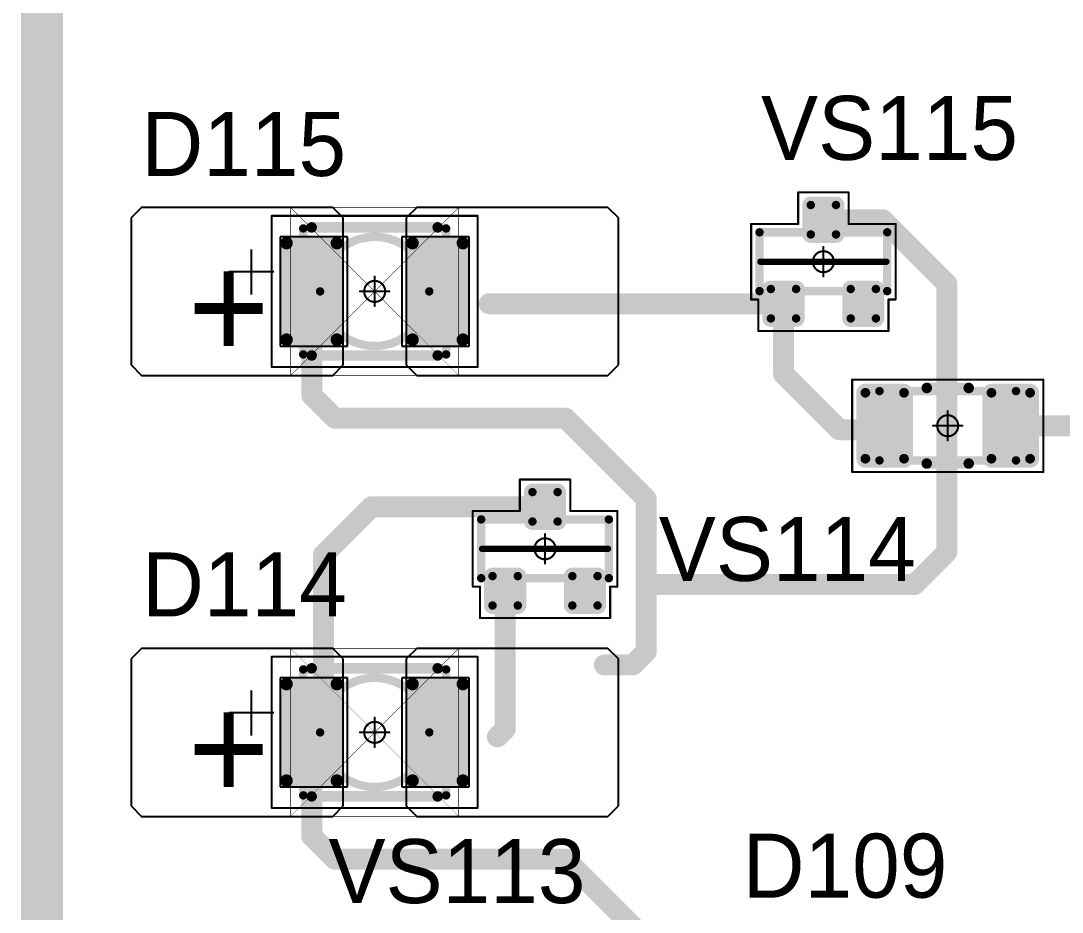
# Model space of a CAD drawing. Header units: millimetres. Extents: x 0 to 1769, y 431 to 1001.
# Drawn here: x 1558.52 to 1583.3, y 537.25 to 558.47 of the extents above; entities that cross this region are included whole.
import ezdxf

# ---------------------------------------------------------------- set-up
doc = ezdxf.new("R2010")
doc.units = ezdxf.units.MM
for name, color, linetype in [('Mechanical13', 56, 'Continuous'), ('Mechanical15', 56, 'Continuous'), ('Mechanical9', 56, 'Continuous'), ('TopLayer', 1, 'Continuous'), ('TopOverlay', 2, 'Continuous'), ('TopPaste', 8, 'Continuous'), ('TopSolder', 216, 'Continuous')]:
    doc.layers.add(name, color=color, linetype=linetype)

# ---------------------------------------------------------------- blocks, each defined once
blk = doc.blocks.new('SOT23_24')
at = {"layer": 'Mechanical13', "const_width": 0.2}
for points in [[(-0.7, 1.52), (-0.7, -1.52)], [(-0.7, 1.52), (0.7, 1.52)], [(0.7, 1.52), (0.7, -1.52)], [(-0.7, -1.52), (0.7, -1.52)]]:
    blk.add_lwpolyline(points, dxfattribs=at)
at = {"layer": 'Mechanical13', "const_width": 0.1}
for points in [[(-0.75, 1.52, 1), (-0.65, 1.52, 1)], [(-0.75, 1.52, 1), (-0.65, 1.52, 1)], [(0.65, 1.52, 1), (0.75, 1.52, 1)], [(0.65, 1.52, 1), (0.75, 1.52, 1)], [(-0.75, -1.52, 1), (-0.65, -1.52, 1)], [(-0.75, -1.52, 1), (-0.65, -1.52, 1)], [(0.65, -1.52, 1), (0.75, -1.52, 1)], [(0.65, -1.52, 1), (0.75, -1.52, 1)]]:
    blk.add_lwpolyline(points, format="xyb", close=True, dxfattribs=at)
at = {"layer": 'Mechanical15', "const_width": 0.05}
for points in [[(-0.9, 1.72), (0.9, 1.72)], [(-0.9, 1.72), (-0.9, 1.55)], [(0.9, 1.72), (0.9, 0.6)], [(-1.65, 1.55), (-0.9, 1.55)], [(-1.65, 1.55), (-1.65, -1.55)], [(0.9, 0.6), (1.65, 0.6)], [(1.65, 0.6), (1.65, -0.6)], [(0, 0.35), (0, -0.35)], [(-0.35, 0), (0.35, 0)], [(0.9, -0.6), (0.9, -1.72)], [(0.9, -0.6), (1.65, -0.6)], [(-1.65, -1.55), (-0.9, -1.55)], [(-0.9, -1.55), (-0.9, -1.72)], [(-0.9, -1.72), (0.9, -1.72)]]:
    blk.add_lwpolyline(points, dxfattribs=at)
at = {"layer": 'Mechanical15'}
for points, const_width in [([(-0.913, 1.72, 1), (-0.888, 1.72, 1)], 0.025), ([(-0.913, 1.72, 1), (-0.888, 1.72, 1)], 0.025), ([(0.888, 1.72, 1), (0.913, 1.72, 1)], 0.025), ([(0.888, 1.72, 1), (0.913, 1.72, 1)], 0.025), ([(-1.662, 1.55, 1), (-1.637, 1.55, 1)], 0.025), ([(-1.662, 1.55, 1), (-1.637, 1.55, 1)], 0.025), ([(-0.913, 1.55, 1), (-0.888, 1.55, 1)], 0.025), ([(-0.913, 1.55, 1), (-0.888, 1.55, 1)], 0.025), ([(0.888, 0.6, 1), (0.913, 0.6, 1)], 0.025), ([(0.888, 0.6, 1), (0.913, 0.6, 1)], 0.025), ([(1.637, 0.6, 1), (1.662, 0.6, 1)], 0.025), ([(1.637, 0.6, 1), (1.662, 0.6, 1)], 0.025), ([(0.25, 0, 1), (-0.25, 0, 1)], 0.05), ([(-0.012, 0.35, 1), (0.012, 0.35, 1)], 0.025), ([(-0.362, 0, 1), (-0.337, 0, 1)], 0.025), ([(-0.262, 0, 1), (-0.238, 0, 1)], 0.025), ([(0.238, 0, 1), (0.262, 0, 1)], 0.025), ([(0.337, 0, 1), (0.362, 0, 1)], 0.025), ([(-0.012, -0.35, 1), (0.012, -0.35, 1)], 0.025), ([(0.888, -0.6, 1), (0.913, -0.6, 1)], 0.025), ([(0.888, -0.6, 1), (0.913, -0.6, 1)], 0.025), ([(1.637, -0.6, 1), (1.662, -0.6, 1)], 0.025), ([(1.637, -0.6, 1), (1.662, -0.6, 1)], 0.025), ([(-1.662, -1.55, 1), (-1.637, -1.55, 1)], 0.025), ([(-1.662, -1.55, 1), (-1.637, -1.55, 1)], 0.025), ([(-0.913, -1.55, 1), (-0.888, -1.55, 1)], 0.025), ([(-0.913, -1.55, 1), (-0.888, -1.55, 1)], 0.025), ([(-0.913, -1.72, 1), (-0.888, -1.72, 1)], 0.025), ([(-0.913, -1.72, 1), (-0.888, -1.72, 1)], 0.025), ([(0.888, -1.72, 1), (0.913, -1.72, 1)], 0.025), ([(0.888, -1.72, 1), (0.913, -1.72, 1)], 0.025)]:
    blk.add_lwpolyline(points, format="xyb", close=True, dxfattribs=dict(at, const_width=const_width))
at = {"layer": 'TopLayer', "const_width": 0.1}
for points in [[(-1.4, 1.25, 1), (-1.3, 1.25, 1)], [(-0.7, 1.25, 1), (-0.6, 1.25, 1)], [(-1.4, 0.65, 1), (-1.3, 0.65, 1)], [(-0.7, 0.65, 1), (-0.6, 0.65, 1)], [(0.6, 0.3, 1), (0.7, 0.3, 1)], [(1.3, 0.3, 1), (1.4, 0.3, 1)], [(0.6, -0.3, 1), (0.7, -0.3, 1)], [(1.3, -0.3, 1), (1.4, -0.3, 1)], [(-1.4, -0.65, 1), (-1.3, -0.65, 1)], [(-0.7, -0.65, 1), (-0.6, -0.65, 1)], [(-1.4, -1.25, 1), (-1.3, -1.25, 1)], [(-0.7, -1.25, 1), (-0.6, -1.25, 1)]]:
    blk.add_lwpolyline(points, format="xyb", close=True, dxfattribs=at)
at = {"layer": 'TopLayer'}
for points in [[(-1.45, 1.25), (-1.45, 0.65), (-0.55, 1.25), (-0.55, 0.65)], [(-1.35, 1.35), (-1.35, 0.55), (-0.65, 1.35), (-0.65, 0.55)], [(0.55, 0.3), (0.55, -0.3), (1.45, 0.3), (1.45, -0.3)], [(0.65, 0.4), (0.65, -0.4), (1.35, 0.4), (1.35, -0.4)], [(-1.45, -0.65), (-1.45, -1.25), (-0.55, -0.65), (-0.55, -1.25)], [(-1.35, -0.55), (-1.35, -1.35), (-0.65, -0.55), (-0.65, -1.35)]]:
    blk.add_solid(points, dxfattribs=at)
at = {"layer": 'TopOverlay', "const_width": 0.15}
blk.add_lwpolyline([(0, 1.5), (0, -1.5)], dxfattribs=at)
at = {"layer": 'TopOverlay', "const_width": 0.075}
for points in [[(-0.038, 1.5, 1), (0.038, 1.5, 1)], [(-0.038, -1.5, 1), (0.038, -1.5, 1)]]:
    blk.add_lwpolyline(points, format="xyb", close=True, dxfattribs=at)
at = {"layer": 'TopPaste', "const_width": 0.075}
for points in [[(-1.387, 1.25, 1), (-1.313, 1.25, 1)], [(-0.687, 1.25, 1), (-0.613, 1.25, 1)], [(-1.387, 0.65, 1), (-1.313, 0.65, 1)], [(-0.687, 0.65, 1), (-0.613, 0.65, 1)], [(0.613, 0.3, 1), (0.687, 0.3, 1)], [(1.313, 0.3, 1), (1.387, 0.3, 1)], [(0.613, -0.3, 1), (0.687, -0.3, 1)], [(1.313, -0.3, 1), (1.387, -0.3, 1)], [(-1.387, -0.65, 1), (-1.313, -0.65, 1)], [(-0.687, -0.65, 1), (-0.613, -0.65, 1)], [(-1.387, -1.25, 1), (-1.313, -1.25, 1)], [(-0.687, -1.25, 1), (-0.613, -1.25, 1)]]:
    blk.add_lwpolyline(points, format="xyb", close=True, dxfattribs=at)
at = {"layer": 'TopPaste'}
for points in [[(-1.425, 1.25), (-1.425, 0.65), (-0.575, 1.25), (-0.575, 0.65)], [(-1.35, 1.325), (-1.35, 0.575), (-0.65, 1.325), (-0.65, 0.575)], [(0.575, 0.3), (0.575, -0.3), (1.425, 0.3), (1.425, -0.3)], [(0.65, 0.375), (0.65, -0.375), (1.35, 0.375), (1.35, -0.375)], [(-1.425, -0.65), (-1.425, -1.25), (-0.575, -0.65), (-0.575, -1.25)], [(-1.35, -0.575), (-1.35, -1.325), (-0.65, -0.575), (-0.65, -1.325)]]:
    blk.add_solid(points, dxfattribs=at)
at = {"layer": 'TopSolder', "const_width": 0.202}
for points in [[(-1.451, 1.25, 1), (-1.249, 1.25, 1)], [(-0.751, 1.25, 1), (-0.549, 1.25, 1)], [(-1.451, 0.65, 1), (-1.249, 0.65, 1)], [(-0.751, 0.65, 1), (-0.549, 0.65, 1)], [(0.549, 0.3, 1), (0.751, 0.3, 1)], [(1.249, 0.3, 1), (1.451, 0.3, 1)], [(0.549, -0.3, 1), (0.751, -0.3, 1)], [(1.249, -0.3, 1), (1.451, -0.3, 1)], [(-1.451, -0.65, 1), (-1.249, -0.65, 1)], [(-0.751, -0.65, 1), (-0.549, -0.65, 1)], [(-1.451, -1.25, 1), (-1.249, -1.25, 1)], [(-0.751, -1.25, 1), (-0.549, -1.25, 1)]]:
    blk.add_lwpolyline(points, format="xyb", close=True, dxfattribs=at)
at = {"layer": 'TopSolder'}
for points in [[(-1.552, 1.25), (-1.552, 0.65), (-0.448, 1.25), (-0.448, 0.65)], [(-1.35, 1.452), (-1.35, 0.448), (-0.65, 1.452), (-0.65, 0.448)], [(0.65, 0.502), (0.65, -0.502), (1.35, 0.502), (1.35, -0.502)], [(0.448, 0.3), (0.448, -0.3), (1.552, 0.3), (1.552, -0.3)], [(-1.35, -0.448), (-1.35, -1.452), (-0.65, -0.448), (-0.65, -1.452)], [(-1.552, -0.65), (-1.552, -1.25), (-0.448, -0.65), (-0.448, -1.25)]]:
    blk.add_solid(points, dxfattribs=at)
blk = doc.blocks.new('SOT23_25')
at = {"layer": 'Mechanical13', "const_width": 0.2}
for points in [[(-0.7, 1.52), (0.7, 1.52)], [(-0.7, 1.52), (-0.7, -1.52)], [(0.7, 1.52), (0.7, -1.52)], [(-0.7, -1.52), (0.7, -1.52)]]:
    blk.add_lwpolyline(points, dxfattribs=at)
at = {"layer": 'Mechanical13', "const_width": 0.1}
for points in [[(-0.75, 1.52, 1), (-0.65, 1.52, 1)], [(-0.75, 1.52, 1), (-0.65, 1.52, 1)], [(0.65, 1.52, 1), (0.75, 1.52, 1)], [(0.65, 1.52, 1), (0.75, 1.52, 1)], [(-0.75, -1.52, 1), (-0.65, -1.52, 1)], [(-0.75, -1.52, 1), (-0.65, -1.52, 1)], [(0.65, -1.52, 1), (0.75, -1.52, 1)], [(0.65, -1.52, 1), (0.75, -1.52, 1)]]:
    blk.add_lwpolyline(points, format="xyb", close=True, dxfattribs=at)
at = {"layer": 'Mechanical15', "const_width": 0.05}
for points in [[(-0.9, 1.72), (-0.9, 1.55)], [(-0.9, 1.72), (0.9, 1.72)], [(0.9, 1.72), (0.9, 0.6)], [(-1.65, 1.55), (-1.65, -1.55)], [(-1.65, 1.55), (-0.9, 1.55)], [(0.9, 0.6), (1.65, 0.6)], [(1.65, 0.6), (1.65, -0.6)], [(0, 0.35), (0, -0.35)], [(-0.35, 0), (0.35, 0)], [(0.9, -0.6), (1.65, -0.6)], [(0.9, -0.6), (0.9, -1.72)], [(-1.65, -1.55), (-0.9, -1.55)], [(-0.9, -1.55), (-0.9, -1.72)], [(-0.9, -1.72), (0.9, -1.72)]]:
    blk.add_lwpolyline(points, dxfattribs=at)
at = {"layer": 'Mechanical15'}
for points, const_width in [([(-0.913, 1.72, 1), (-0.888, 1.72, 1)], 0.025), ([(-0.913, 1.72, 1), (-0.888, 1.72, 1)], 0.025), ([(0.888, 1.72, 1), (0.913, 1.72, 1)], 0.025), ([(0.888, 1.72, 1), (0.913, 1.72, 1)], 0.025), ([(-1.662, 1.55, 1), (-1.637, 1.55, 1)], 0.025), ([(-1.662, 1.55, 1), (-1.637, 1.55, 1)], 0.025), ([(-0.913, 1.55, 1), (-0.888, 1.55, 1)], 0.025), ([(-0.913, 1.55, 1), (-0.888, 1.55, 1)], 0.025), ([(0.888, 0.6, 1), (0.913, 0.6, 1)], 0.025), ([(0.888, 0.6, 1), (0.913, 0.6, 1)], 0.025), ([(1.637, 0.6, 1), (1.662, 0.6, 1)], 0.025), ([(1.637, 0.6, 1), (1.662, 0.6, 1)], 0.025), ([(0.25, 0, 1), (-0.25, 0, 1)], 0.05), ([(-0.012, 0.35, 1), (0.012, 0.35, 1)], 0.025), ([(-0.362, 0, 1), (-0.337, 0, 1)], 0.025), ([(-0.262, 0, 1), (-0.238, 0, 1)], 0.025), ([(0.238, 0, 1), (0.262, 0, 1)], 0.025), ([(0.337, 0, 1), (0.362, 0, 1)], 0.025), ([(-0.012, -0.35, 1), (0.012, -0.35, 1)], 0.025), ([(0.888, -0.6, 1), (0.913, -0.6, 1)], 0.025), ([(0.888, -0.6, 1), (0.913, -0.6, 1)], 0.025), ([(1.637, -0.6, 1), (1.662, -0.6, 1)], 0.025), ([(1.637, -0.6, 1), (1.662, -0.6, 1)], 0.025), ([(-1.662, -1.55, 1), (-1.637, -1.55, 1)], 0.025), ([(-1.662, -1.55, 1), (-1.637, -1.55, 1)], 0.025), ([(-0.913, -1.55, 1), (-0.888, -1.55, 1)], 0.025), ([(-0.913, -1.55, 1), (-0.888, -1.55, 1)], 0.025), ([(-0.913, -1.72, 1), (-0.888, -1.72, 1)], 0.025), ([(-0.913, -1.72, 1), (-0.888, -1.72, 1)], 0.025), ([(0.888, -1.72, 1), (0.913, -1.72, 1)], 0.025), ([(0.888, -1.72, 1), (0.913, -1.72, 1)], 0.025)]:
    blk.add_lwpolyline(points, format="xyb", close=True, dxfattribs=dict(at, const_width=const_width))
at = {"layer": 'TopLayer', "const_width": 0.1}
for points in [[(-1.4, 1.25, 1), (-1.3, 1.25, 1)], [(-0.7, 1.25, 1), (-0.6, 1.25, 1)], [(-1.4, 0.65, 1), (-1.3, 0.65, 1)], [(-0.7, 0.65, 1), (-0.6, 0.65, 1)], [(0.6, 0.3, 1), (0.7, 0.3, 1)], [(1.3, 0.3, 1), (1.4, 0.3, 1)], [(0.6, -0.3, 1), (0.7, -0.3, 1)], [(1.3, -0.3, 1), (1.4, -0.3, 1)], [(-1.4, -0.65, 1), (-1.3, -0.65, 1)], [(-0.7, -0.65, 1), (-0.6, -0.65, 1)], [(-1.4, -1.25, 1), (-1.3, -1.25, 1)], [(-0.7, -1.25, 1), (-0.6, -1.25, 1)]]:
    blk.add_lwpolyline(points, format="xyb", close=True, dxfattribs=at)
at = {"layer": 'TopLayer'}
for points in [[(-1.45, 1.25), (-1.45, 0.65), (-0.55, 1.25), (-0.55, 0.65)], [(-1.35, 1.35), (-1.35, 0.55), (-0.65, 1.35), (-0.65, 0.55)], [(0.55, 0.3), (0.55, -0.3), (1.45, 0.3), (1.45, -0.3)], [(0.65, 0.4), (0.65, -0.4), (1.35, 0.4), (1.35, -0.4)], [(-1.45, -0.65), (-1.45, -1.25), (-0.55, -0.65), (-0.55, -1.25)], [(-1.35, -0.55), (-1.35, -1.35), (-0.65, -0.55), (-0.65, -1.35)]]:
    blk.add_solid(points, dxfattribs=at)
at = {"layer": 'TopOverlay', "const_width": 0.15}
blk.add_lwpolyline([(0, 1.5), (0, -1.5)], dxfattribs=at)
at = {"layer": 'TopOverlay', "const_width": 0.075}
for points in [[(-0.038, 1.5, 1), (0.038, 1.5, 1)], [(-0.038, -1.5, 1), (0.038, -1.5, 1)]]:
    blk.add_lwpolyline(points, format="xyb", close=True, dxfattribs=at)
at = {"layer": 'TopPaste', "const_width": 0.075}
for points in [[(-1.387, 1.25, 1), (-1.313, 1.25, 1)], [(-0.687, 1.25, 1), (-0.613, 1.25, 1)], [(-1.387, 0.65, 1), (-1.313, 0.65, 1)], [(-0.687, 0.65, 1), (-0.613, 0.65, 1)], [(0.613, 0.3, 1), (0.687, 0.3, 1)], [(1.313, 0.3, 1), (1.387, 0.3, 1)], [(0.613, -0.3, 1), (0.687, -0.3, 1)], [(1.313, -0.3, 1), (1.387, -0.3, 1)], [(-1.387, -0.65, 1), (-1.313, -0.65, 1)], [(-0.687, -0.65, 1), (-0.613, -0.65, 1)], [(-1.387, -1.25, 1), (-1.313, -1.25, 1)], [(-0.687, -1.25, 1), (-0.613, -1.25, 1)]]:
    blk.add_lwpolyline(points, format="xyb", close=True, dxfattribs=at)
at = {"layer": 'TopPaste'}
for points in [[(-1.425, 1.25), (-1.425, 0.65), (-0.575, 1.25), (-0.575, 0.65)], [(-1.35, 1.325), (-1.35, 0.575), (-0.65, 1.325), (-0.65, 0.575)], [(0.575, 0.3), (0.575, -0.3), (1.425, 0.3), (1.425, -0.3)], [(0.65, 0.375), (0.65, -0.375), (1.35, 0.375), (1.35, -0.375)], [(-1.425, -0.65), (-1.425, -1.25), (-0.575, -0.65), (-0.575, -1.25)], [(-1.35, -0.575), (-1.35, -1.325), (-0.65, -0.575), (-0.65, -1.325)]]:
    blk.add_solid(points, dxfattribs=at)
at = {"layer": 'TopSolder', "const_width": 0.202}
for points in [[(-1.451, 1.25, 1), (-1.249, 1.25, 1)], [(-0.751, 1.25, 1), (-0.549, 1.25, 1)], [(-1.451, 0.65, 1), (-1.249, 0.65, 1)], [(-0.751, 0.65, 1), (-0.549, 0.65, 1)], [(0.549, 0.3, 1), (0.751, 0.3, 1)], [(1.249, 0.3, 1), (1.451, 0.3, 1)], [(0.549, -0.3, 1), (0.751, -0.3, 1)], [(1.249, -0.3, 1), (1.451, -0.3, 1)], [(-1.451, -0.65, 1), (-1.249, -0.65, 1)], [(-0.751, -0.65, 1), (-0.549, -0.65, 1)], [(-1.451, -1.25, 1), (-1.249, -1.25, 1)], [(-0.751, -1.25, 1), (-0.549, -1.25, 1)]]:
    blk.add_lwpolyline(points, format="xyb", close=True, dxfattribs=at)
at = {"layer": 'TopSolder'}
for points in [[(-1.552, 1.25), (-1.552, 0.65), (-0.448, 1.25), (-0.448, 0.65)], [(-1.35, 1.452), (-1.35, 0.448), (-0.65, 1.452), (-0.65, 0.448)], [(0.65, 0.502), (0.65, -0.502), (1.35, 0.502), (1.35, -0.502)], [(0.448, 0.3), (0.448, -0.3), (1.552, 0.3), (1.552, -0.3)], [(-1.35, -0.448), (-1.35, -1.452), (-0.65, -0.448), (-0.65, -1.452)], [(-1.552, -0.65), (-1.552, -1.25), (-0.448, -0.65), (-0.448, -1.25)]]:
    blk.add_solid(points, dxfattribs=at)
blk = doc.blocks.new('RC1206S_148')
at = {"layer": 'Mechanical13', "const_width": 0.2}
for points in [[(-1.625, 0.825), (-1.625, -0.825)], [(1.625, 0.825), (-1.625, 0.825)], [(1.625, 0.825), (1.625, -0.825)], [(1.625, -0.825), (-1.625, -0.825)]]:
    blk.add_lwpolyline(points, dxfattribs=at)
at = {"layer": 'Mechanical13', "const_width": 0.1}
for points in [[(-1.675, 0.825, 1), (-1.575, 0.825, 1)], [(-1.675, 0.825, 1), (-1.575, 0.825, 1)], [(1.575, 0.825, 1), (1.675, 0.825, 1)], [(1.575, 0.825, 1), (1.675, 0.825, 1)], [(-1.675, -0.825, 1), (-1.575, -0.825, 1)], [(-1.675, -0.825, 1), (-1.575, -0.825, 1)], [(1.575, -0.825, 1), (1.675, -0.825, 1)], [(1.575, -0.825, 1), (1.675, -0.825, 1)]]:
    blk.add_lwpolyline(points, format="xyb", close=True, dxfattribs=at)
at = {"layer": 'Mechanical15', "const_width": 0.05}
for points in [[(-2.275, 1.1), (-2.275, -1.1)], [(2.275, 1.1), (-2.275, 1.1)], [(2.275, 1.1), (2.275, -1.1)], [(0, 0.35), (0, -0.35)], [(0.35, 0), (-0.35, 0)], [(2.275, -1.1), (-2.275, -1.1)]]:
    blk.add_lwpolyline(points, dxfattribs=at)
at = {"layer": 'Mechanical15'}
for points, const_width in [([(-2.287, 1.1, 1), (-2.262, 1.1, 1)], 0.025), ([(-2.287, 1.1, 1), (-2.262, 1.1, 1)], 0.025), ([(2.262, 1.1, 1), (2.287, 1.1, 1)], 0.025), ([(2.262, 1.1, 1), (2.287, 1.1, 1)], 0.025), ([(0.25, 0, 1), (-0.25, 0, 1)], 0.05), ([(-0.012, 0.35, 1), (0.012, 0.35, 1)], 0.025), ([(-0.362, 0, 1), (-0.337, 0, 1)], 0.025), ([(-0.262, 0, 1), (-0.238, 0, 1)], 0.025), ([(0.238, 0, 1), (0.262, 0, 1)], 0.025), ([(0.337, 0, 1), (0.362, 0, 1)], 0.025), ([(-0.012, -0.35, 1), (0.012, -0.35, 1)], 0.025), ([(-2.287, -1.1, 1), (-2.262, -1.1, 1)], 0.025), ([(-2.287, -1.1, 1), (-2.262, -1.1, 1)], 0.025), ([(2.262, -1.1, 1), (2.287, -1.1, 1)], 0.025), ([(2.262, -1.1, 1), (2.287, -1.1, 1)], 0.025)]:
    blk.add_lwpolyline(points, format="xyb", close=True, dxfattribs=dict(at, const_width=const_width))
at = {"layer": 'TopLayer', "const_width": 0.115}
for points in [[(-2.018, 0.785, 1), (-1.903, 0.785, 1)], [(-1.098, 0.785, 1), (-0.983, 0.785, 1)], [(0.983, 0.785, 1), (1.098, 0.785, 1)], [(1.903, 0.785, 1), (2.018, 0.785, 1)], [(-2.018, -0.785, 1), (-1.903, -0.785, 1)], [(-1.098, -0.785, 1), (-0.983, -0.785, 1)], [(0.983, -0.785, 1), (1.098, -0.785, 1)], [(1.903, -0.785, 1), (2.018, -0.785, 1)]]:
    blk.add_lwpolyline(points, format="xyb", close=True, dxfattribs=at)
at = {"layer": 'TopLayer'}
for points in [[(-2.075, -0.785), (-0.925, -0.785), (-2.075, 0.785), (-0.925, 0.785)], [(-1.96, -0.9), (-1.04, -0.9), (-1.96, 0.9), (-1.04, 0.9)], [(0.925, -0.785), (2.075, -0.785), (0.925, 0.785), (2.075, 0.785)], [(1.04, -0.9), (1.96, -0.9), (1.04, 0.9), (1.96, 0.9)]]:
    blk.add_solid(points, dxfattribs=at)
at = {"layer": 'TopOverlay', "const_width": 0.25}
for points in [[(0.5, 0.9), (-0.5, 0.9)], [(0.5, -0.9), (-0.5, -0.9)]]:
    blk.add_lwpolyline(points, dxfattribs=at)
at = {"layer": 'TopOverlay', "const_width": 0.125}
for points in [[(-0.562, 0.9, 1), (-0.437, 0.9, 1)], [(0.437, 0.9, 1), (0.562, 0.9, 1)], [(-0.562, -0.9, 1), (-0.437, -0.9, 1)], [(0.437, -0.9, 1), (0.562, -0.9, 1)]]:
    blk.add_lwpolyline(points, format="xyb", close=True, dxfattribs=at)
at = {"layer": 'TopPaste', "const_width": 0.09}
for points in [[(-2.005, 0.785, 1), (-1.915, 0.785, 1)], [(-1.085, 0.785, 1), (-0.995, 0.785, 1)], [(0.995, 0.785, 1), (1.085, 0.785, 1)], [(1.915, 0.785, 1), (2.005, 0.785, 1)], [(-2.005, -0.785, 1), (-1.915, -0.785, 1)], [(-1.085, -0.785, 1), (-0.995, -0.785, 1)], [(0.995, -0.785, 1), (1.085, -0.785, 1)], [(1.915, -0.785, 1), (2.005, -0.785, 1)]]:
    blk.add_lwpolyline(points, format="xyb", close=True, dxfattribs=at)
at = {"layer": 'TopPaste'}
for points in [[(-2.05, -0.785), (-0.95, -0.785), (-2.05, 0.785), (-0.95, 0.785)], [(-1.96, -0.875), (-1.04, -0.875), (-1.96, 0.875), (-1.04, 0.875)], [(0.95, -0.785), (2.05, -0.785), (0.95, 0.785), (2.05, 0.785)], [(1.04, -0.875), (1.96, -0.875), (1.04, 0.875), (1.96, 0.875)]]:
    blk.add_solid(points, dxfattribs=at)
at = {"layer": 'TopSolder', "const_width": 0.215}
for points in [[(-2.068, 0.785, 1), (-1.853, 0.785, 1)], [(-1.148, 0.785, 1), (-0.933, 0.785, 1)], [(0.933, 0.785, 1), (1.148, 0.785, 1)], [(1.853, 0.785, 1), (2.068, 0.785, 1)], [(-2.068, -0.785, 1), (-1.853, -0.785, 1)], [(-1.148, -0.785, 1), (-0.933, -0.785, 1)], [(0.933, -0.785, 1), (1.148, -0.785, 1)], [(1.853, -0.785, 1), (2.068, -0.785, 1)]]:
    blk.add_lwpolyline(points, format="xyb", close=True, dxfattribs=at)
at = {"layer": 'TopSolder'}
for points in [[(-1.96, -1), (-1.04, -1), (-1.96, 1), (-1.04, 1)], [(1.04, -1), (1.96, -1), (1.04, 1), (1.96, 1)], [(-2.175, -0.785), (-0.825, -0.785), (-2.175, 0.785), (-0.825, 0.785)], [(0.825, -0.785), (2.175, -0.785), (0.825, 0.785), (2.175, 0.785)]]:
    blk.add_solid(points, dxfattribs=at)
blk = doc.blocks.new('T66G_212')
at = {"layer": 'Mechanical13'}
for p, q in [((2.936, 0.071), (2.936, -1)), ((2.4, -0.464), (3.471, -0.464))]:
    blk.add_line(p, q, dxfattribs=at)
at = {"layer": 'Mechanical13', "const_width": 0.2}
for points in [[(1.7, 1.5), (-1.7, 1.5)], [(-1.7, 1.5), (-1.7, -1.5)], [(1.7, 1.5), (1.7, -1.5)], [(1.7, -1.5), (-1.7, -1.5)]]:
    blk.add_lwpolyline(points, dxfattribs=at)
at = {"layer": 'Mechanical13'}
for points, const_width in [([(-1.75, 1.5, 1), (-1.65, 1.5, 1)], 0.1), ([(-1.75, 1.5, 1), (-1.65, 1.5, 1)], 0.1), ([(1.65, 1.5, 1), (1.75, 1.5, 1)], 0.1), ([(1.65, 1.5, 1), (1.75, 1.5, 1)], 0.1), ([(1.3, 0, 1), (-1.3, 0, 1)], 0.2), ([(-1.35, 0, 1), (-1.25, 0, 1)], 0.1), ([(1.25, 0, 1), (1.35, 0, 1)], 0.1), ([(-1.75, -1.5, 1), (-1.65, -1.5, 1)], 0.1), ([(-1.75, -1.5, 1), (-1.65, -1.5, 1)], 0.1), ([(1.65, -1.5, 1), (1.75, -1.5, 1)], 0.1), ([(1.65, -1.5, 1), (1.75, -1.5, 1)], 0.1)]:
    blk.add_lwpolyline(points, format="xyb", close=True, dxfattribs=dict(at, const_width=const_width))
at = {"layer": 'Mechanical15', "const_width": 0.05}
for points in [[(-2.45, 1.8), (-2.45, -1.8)], [(2.45, 1.8), (-2.45, 1.8)], [(2.45, 1.8), (2.45, -1.8)], [(0, 0.35), (0, -0.35)], [(0.35, 0), (-0.35, 0)], [(2.45, -1.8), (-2.45, -1.8)]]:
    blk.add_lwpolyline(points, dxfattribs=at)
at = {"layer": 'Mechanical15'}
for points, const_width in [([(-2.462, 1.8, 1), (-2.438, 1.8, 1)], 0.025), ([(-2.462, 1.8, 1), (-2.438, 1.8, 1)], 0.025), ([(2.438, 1.8, 1), (2.462, 1.8, 1)], 0.025), ([(2.438, 1.8, 1), (2.462, 1.8, 1)], 0.025), ([(0.25, 0, 1), (-0.25, 0, 1)], 0.05), ([(-0.012, 0.35, 1), (0.012, 0.35, 1)], 0.025), ([(-0.362, 0, 1), (-0.337, 0, 1)], 0.025), ([(-0.262, 0, 1), (-0.238, 0, 1)], 0.025), ([(0.238, 0, 1), (0.262, 0, 1)], 0.025), ([(0.337, 0, 1), (0.362, 0, 1)], 0.025), ([(-0.012, -0.35, 1), (0.012, -0.35, 1)], 0.025), ([(-2.462, -1.8, 1), (-2.438, -1.8, 1)], 0.025), ([(-2.462, -1.8, 1), (-2.438, -1.8, 1)], 0.025), ([(2.438, -1.8, 1), (2.462, -1.8, 1)], 0.025), ([(2.438, -1.8, 1), (2.462, -1.8, 1)], 0.025)]:
    blk.add_lwpolyline(points, format="xyb", close=True, dxfattribs=dict(at, const_width=const_width))
at = {"layer": 'TopLayer'}
for p, q in [((-5.55, 2), (-5.8, 1.75)), ((-1, 2), (-5.55, 2)), ((-0.75, 1.75), (-1, 2)), ((1, 2), (0.75, 1.75)), ((5.55, 2), (1, 2)), ((5.8, 1.75), (5.55, 2)), ((-5.8, 1.75), (-5.8, -1.75)), ((-0.75, -1.75), (-0.75, 1.75)), ((0.75, 1.75), (0.75, -1.75)), ((5.8, -1.75), (5.8, 1.75)), ((-5.8, -1.75), (-5.55, -2)), ((-1, -2), (-0.75, -1.75)), ((0.75, -1.75), (1, -2)), ((5.55, -2), (5.8, -1.75)), ((-5.55, -2), (-1, -2)), ((1, -2), (5.55, -2))]:
    blk.add_line(p, q, dxfattribs=at)
at = {"layer": 'TopLayer', "const_width": 0.15}
for points in [[(-2.175, 1.15, 1), (-2.025, 1.15, 1)], [(-0.975, 1.15, 1), (-0.825, 1.15, 1)], [(0.825, 1.15, 1), (0.975, 1.15, 1)], [(2.025, 1.15, 1), (2.175, 1.15, 1)], [(-2.175, -1.15, 1), (-2.025, -1.15, 1)], [(-0.975, -1.15, 1), (-0.825, -1.15, 1)], [(0.825, -1.15, 1), (0.975, -1.15, 1)], [(2.025, -1.15, 1), (2.175, -1.15, 1)]]:
    blk.add_lwpolyline(points, format="xyb", close=True, dxfattribs=at)
at = {"layer": 'TopLayer'}
for points in [[(-0.9, 1.3), (-2.1, 1.3), (-0.9, -1.3), (-2.1, -1.3)], [(2.1, 1.3), (0.9, 1.3), (2.1, -1.3), (0.9, -1.3)], [(-0.75, 1.15), (-2.25, 1.15), (-0.75, -1.15), (-2.25, -1.15)], [(2.25, 1.15), (0.75, 1.15), (2.25, -1.15), (0.75, -1.15)]]:
    blk.add_solid(points, dxfattribs=at)
at = {"layer": 'TopOverlay', "const_width": 0.25}
for points in [[(1.5, 1.525), (-1.5, 1.525)], [(1.5, -1.525), (-1.5, -1.525)]]:
    blk.add_lwpolyline(points, dxfattribs=at)
at = {"layer": 'TopOverlay', "const_width": 0.125}
for points in [[(-1.562, 1.525, 1), (-1.438, 1.525, 1)], [(1.438, 1.525, 1), (1.562, 1.525, 1)], [(-1.562, -1.525, 1), (-1.438, -1.525, 1)], [(1.438, -1.525, 1), (1.562, -1.525, 1)]]:
    blk.add_lwpolyline(points, format="xyb", close=True, dxfattribs=at)
at = {"layer": 'TopPaste', "const_width": 0.125}
for points in [[(-2.163, 1.15, 1), (-2.038, 1.15, 1)], [(-0.963, 1.15, 1), (-0.838, 1.15, 1)], [(0.838, 1.15, 1), (0.963, 1.15, 1)], [(2.038, 1.15, 1), (2.163, 1.15, 1)], [(-2.163, -1.15, 1), (-2.038, -1.15, 1)], [(-0.963, -1.15, 1), (-0.838, -1.15, 1)], [(0.838, -1.15, 1), (0.963, -1.15, 1)], [(2.038, -1.15, 1), (2.163, -1.15, 1)]]:
    blk.add_lwpolyline(points, format="xyb", close=True, dxfattribs=at)
at = {"layer": 'TopPaste'}
for points in [[(-0.9, 1.275), (-2.1, 1.275), (-0.9, -1.275), (-2.1, -1.275)], [(2.1, 1.275), (0.9, 1.275), (2.1, -1.275), (0.9, -1.275)], [(-0.775, 1.15), (-2.225, 1.15), (-0.775, -1.15), (-2.225, -1.15)], [(2.225, 1.15), (0.775, 1.15), (2.225, -1.15), (0.775, -1.15)]]:
    blk.add_solid(points, dxfattribs=at)
at = {"layer": 'TopSolder'}
for p, q in [((-2.25, 1.3), (-2.25, -1.3)), ((-0.65, 1.3), (-2.25, 1.3)), ((-0.65, -1.3), (-0.65, 1.3)), ((0.65, 1.3), (0.65, -1.3)), ((2.25, 1.3), (0.65, 1.3)), ((2.25, -1.3), (2.25, 1.3)), ((-2.25, -1.3), (-0.65, -1.3)), ((0.65, -1.3), (2.25, -1.3))]:
    blk.add_line(p, q, dxfattribs=at)
at = {"layer": 'TopOverlay'}
blk.add_text('+', height=2.5, dxfattribs=at).set_placement((2.5, -0.8))
blk = doc.blocks.new('T66G_213')
at = {"layer": 'Mechanical13'}
for p, q in [((2.936, 0.071), (2.936, -1)), ((2.4, -0.464), (3.471, -0.464))]:
    blk.add_line(p, q, dxfattribs=at)
at = {"layer": 'Mechanical13', "const_width": 0.2}
for points in [[(1.7, 1.5), (-1.7, 1.5)], [(-1.7, 1.5), (-1.7, -1.5)], [(1.7, 1.5), (1.7, -1.5)], [(1.7, -1.5), (-1.7, -1.5)]]:
    blk.add_lwpolyline(points, dxfattribs=at)
at = {"layer": 'Mechanical13'}
for points, const_width in [([(-1.75, 1.5, 1), (-1.65, 1.5, 1)], 0.1), ([(-1.75, 1.5, 1), (-1.65, 1.5, 1)], 0.1), ([(1.65, 1.5, 1), (1.75, 1.5, 1)], 0.1), ([(1.65, 1.5, 1), (1.75, 1.5, 1)], 0.1), ([(1.3, 0, 1), (-1.3, 0, 1)], 0.2), ([(-1.35, 0, 1), (-1.25, 0, 1)], 0.1), ([(1.25, 0, 1), (1.35, 0, 1)], 0.1), ([(-1.75, -1.5, 1), (-1.65, -1.5, 1)], 0.1), ([(-1.75, -1.5, 1), (-1.65, -1.5, 1)], 0.1), ([(1.65, -1.5, 1), (1.75, -1.5, 1)], 0.1), ([(1.65, -1.5, 1), (1.75, -1.5, 1)], 0.1)]:
    blk.add_lwpolyline(points, format="xyb", close=True, dxfattribs=dict(at, const_width=const_width))
at = {"layer": 'Mechanical15', "const_width": 0.05}
for points in [[(-2.45, 1.8), (-2.45, -1.8)], [(2.45, 1.8), (-2.45, 1.8)], [(2.45, 1.8), (2.45, -1.8)], [(0, 0.35), (0, -0.35)], [(0.35, 0), (-0.35, 0)], [(2.45, -1.8), (-2.45, -1.8)]]:
    blk.add_lwpolyline(points, dxfattribs=at)
at = {"layer": 'Mechanical15'}
for points, const_width in [([(-2.462, 1.8, 1), (-2.438, 1.8, 1)], 0.025), ([(-2.462, 1.8, 1), (-2.438, 1.8, 1)], 0.025), ([(2.438, 1.8, 1), (2.462, 1.8, 1)], 0.025), ([(2.438, 1.8, 1), (2.462, 1.8, 1)], 0.025), ([(0.25, 0, 1), (-0.25, 0, 1)], 0.05), ([(-0.012, 0.35, 1), (0.012, 0.35, 1)], 0.025), ([(-0.362, 0, 1), (-0.337, 0, 1)], 0.025), ([(-0.262, 0, 1), (-0.238, 0, 1)], 0.025), ([(0.238, 0, 1), (0.262, 0, 1)], 0.025), ([(0.337, 0, 1), (0.362, 0, 1)], 0.025), ([(-0.012, -0.35, 1), (0.012, -0.35, 1)], 0.025), ([(-2.462, -1.8, 1), (-2.438, -1.8, 1)], 0.025), ([(-2.462, -1.8, 1), (-2.438, -1.8, 1)], 0.025), ([(2.438, -1.8, 1), (2.462, -1.8, 1)], 0.025), ([(2.438, -1.8, 1), (2.462, -1.8, 1)], 0.025)]:
    blk.add_lwpolyline(points, format="xyb", close=True, dxfattribs=dict(at, const_width=const_width))
at = {"layer": 'TopLayer'}
for p, q in [((-5.55, 2), (-5.8, 1.75)), ((-1, 2), (-5.55, 2)), ((-0.75, 1.75), (-1, 2)), ((1, 2), (0.75, 1.75)), ((5.55, 2), (1, 2)), ((5.8, 1.75), (5.55, 2)), ((-5.8, 1.75), (-5.8, -1.75)), ((-0.75, -1.75), (-0.75, 1.75)), ((0.75, 1.75), (0.75, -1.75)), ((5.8, -1.75), (5.8, 1.75)), ((-5.8, -1.75), (-5.55, -2)), ((-1, -2), (-0.75, -1.75)), ((0.75, -1.75), (1, -2)), ((5.55, -2), (5.8, -1.75)), ((-5.55, -2), (-1, -2)), ((1, -2), (5.55, -2))]:
    blk.add_line(p, q, dxfattribs=at)
at = {"layer": 'TopLayer', "const_width": 0.15}
for points in [[(-2.175, 1.15, 1), (-2.025, 1.15, 1)], [(-0.975, 1.15, 1), (-0.825, 1.15, 1)], [(0.825, 1.15, 1), (0.975, 1.15, 1)], [(2.025, 1.15, 1), (2.175, 1.15, 1)], [(-2.175, -1.15, 1), (-2.025, -1.15, 1)], [(-0.975, -1.15, 1), (-0.825, -1.15, 1)], [(0.825, -1.15, 1), (0.975, -1.15, 1)], [(2.025, -1.15, 1), (2.175, -1.15, 1)]]:
    blk.add_lwpolyline(points, format="xyb", close=True, dxfattribs=at)
at = {"layer": 'TopLayer'}
for points in [[(-0.9, 1.3), (-2.1, 1.3), (-0.9, -1.3), (-2.1, -1.3)], [(2.1, 1.3), (0.9, 1.3), (2.1, -1.3), (0.9, -1.3)], [(-0.75, 1.15), (-2.25, 1.15), (-0.75, -1.15), (-2.25, -1.15)], [(2.25, 1.15), (0.75, 1.15), (2.25, -1.15), (0.75, -1.15)]]:
    blk.add_solid(points, dxfattribs=at)
at = {"layer": 'TopOverlay', "const_width": 0.25}
for points in [[(1.5, 1.525), (-1.5, 1.525)], [(1.5, -1.525), (-1.5, -1.525)]]:
    blk.add_lwpolyline(points, dxfattribs=at)
at = {"layer": 'TopOverlay', "const_width": 0.125}
for points in [[(-1.562, 1.525, 1), (-1.438, 1.525, 1)], [(1.438, 1.525, 1), (1.562, 1.525, 1)], [(-1.562, -1.525, 1), (-1.438, -1.525, 1)], [(1.438, -1.525, 1), (1.562, -1.525, 1)]]:
    blk.add_lwpolyline(points, format="xyb", close=True, dxfattribs=at)
at = {"layer": 'TopPaste', "const_width": 0.125}
for points in [[(-2.163, 1.15, 1), (-2.038, 1.15, 1)], [(-0.963, 1.15, 1), (-0.838, 1.15, 1)], [(0.838, 1.15, 1), (0.963, 1.15, 1)], [(2.038, 1.15, 1), (2.163, 1.15, 1)], [(-2.163, -1.15, 1), (-2.038, -1.15, 1)], [(-0.963, -1.15, 1), (-0.838, -1.15, 1)], [(0.838, -1.15, 1), (0.963, -1.15, 1)], [(2.038, -1.15, 1), (2.163, -1.15, 1)]]:
    blk.add_lwpolyline(points, format="xyb", close=True, dxfattribs=at)
at = {"layer": 'TopPaste'}
for points in [[(-0.9, 1.275), (-2.1, 1.275), (-0.9, -1.275), (-2.1, -1.275)], [(2.1, 1.275), (0.9, 1.275), (2.1, -1.275), (0.9, -1.275)], [(-0.775, 1.15), (-2.225, 1.15), (-0.775, -1.15), (-2.225, -1.15)], [(2.225, 1.15), (0.775, 1.15), (2.225, -1.15), (0.775, -1.15)]]:
    blk.add_solid(points, dxfattribs=at)
at = {"layer": 'TopSolder'}
for p, q in [((-2.25, 1.3), (-2.25, -1.3)), ((-0.65, 1.3), (-2.25, 1.3)), ((-0.65, -1.3), (-0.65, 1.3)), ((0.65, 1.3), (0.65, -1.3)), ((2.25, 1.3), (0.65, 1.3)), ((2.25, -1.3), (2.25, 1.3)), ((-2.25, -1.3), (-0.65, -1.3)), ((0.65, -1.3), (2.25, -1.3))]:
    blk.add_line(p, q, dxfattribs=at)
at = {"layer": 'TopOverlay'}
blk.add_text('+', height=2.5, dxfattribs=at).set_placement((2.5, -0.8))

msp = doc.modelspace()

# ---------------------------------------------------------------- linework, layer by layer
at = {"layer": 'Mechanical9'}
for points, const_width in [([(1564.94, 550.028), (1564.94, 554.028)], 0.0127), ([(1564.94, 554.028), (1568.94, 554.028)], 0.0127), ([(1564.94, 554.028), (1568.94, 550.028)], 0.01), ([(1564.94, 550.028), (1568.94, 554.028)], 0.01), ([(1568.94, 550.028), (1568.94, 554.028)], 0.0127), ([(1564.94, 550.028), (1568.94, 550.028)], 0.0127), ([(1564.94, 539.528), (1564.94, 543.528)], 0.0127), ([(1564.94, 543.528), (1568.94, 543.528)], 0.0127), ([(1564.94, 543.528), (1568.94, 539.528)], 0.01), ([(1564.94, 539.528), (1568.94, 543.528)], 0.01), ([(1568.94, 539.528), (1568.94, 543.528)], 0.0127), ([(1564.94, 539.528), (1568.94, 539.528)], 0.0127)]:
    msp.add_lwpolyline(points, dxfattribs=dict(at, const_width=const_width))
for points, const_width in [([(1564.937, 554.028, 1), (1564.943, 554.028, 1)], 0.00635), ([(1564.937, 554.028, 1), (1564.943, 554.028, 1)], 0.00635), ([(1564.938, 554.028, 1), (1564.943, 554.028, 1)], 0.005), ([(1568.937, 554.028, 1), (1568.943, 554.028, 1)], 0.00635), ([(1568.937, 554.028, 1), (1568.943, 554.028, 1)], 0.00635), ([(1568.938, 554.028, 1), (1568.943, 554.028, 1)], 0.005), ([(1564.937, 550.028, 1), (1564.943, 550.028, 1)], 0.00635), ([(1564.937, 550.028, 1), (1564.943, 550.028, 1)], 0.00635), ([(1564.938, 550.028, 1), (1564.943, 550.028, 1)], 0.005), ([(1568.937, 550.028, 1), (1568.943, 550.028, 1)], 0.00635), ([(1568.937, 550.028, 1), (1568.943, 550.028, 1)], 0.00635), ([(1568.938, 550.028, 1), (1568.943, 550.028, 1)], 0.005), ([(1564.937, 543.528, 1), (1564.943, 543.528, 1)], 0.00635), ([(1564.937, 543.528, 1), (1564.943, 543.528, 1)], 0.00635), ([(1564.938, 543.528, 1), (1564.943, 543.528, 1)], 0.005), ([(1568.937, 543.528, 1), (1568.943, 543.528, 1)], 0.00635), ([(1568.937, 543.528, 1), (1568.943, 543.528, 1)], 0.00635), ([(1568.938, 543.528, 1), (1568.943, 543.528, 1)], 0.005), ([(1564.937, 539.528, 1), (1564.943, 539.528, 1)], 0.00635), ([(1564.937, 539.528, 1), (1564.943, 539.528, 1)], 0.00635), ([(1564.938, 539.528, 1), (1564.943, 539.528, 1)], 0.005), ([(1568.937, 539.528, 1), (1568.943, 539.528, 1)], 0.00635), ([(1568.937, 539.528, 1), (1568.943, 539.528, 1)], 0.00635), ([(1568.938, 539.528, 1), (1568.943, 539.528, 1)], 0.005)]:
    msp.add_lwpolyline(points, format="xyb", close=True, dxfattribs=dict(at, const_width=const_width))
at = {"layer": 'TopLayer'}
for points, const_width in [([(1559.017, 530.785), (1559.017, 562.719)], 1), ([(1577.621, 553.735), (1579.033, 553.735)], 0.5), ([(1579.033, 553.735), (1580.558, 552.21)], 0.5), ([(1580.558, 545.819), (1580.558, 552.21)], 0.5), ([(1565.44, 549.559), (1565.44, 552.028)], 0.5), ([(1569.667, 551.735), (1576.671, 551.735)], 0.5), ([(1576.671, 550.065), (1576.671, 551.735)], 0.5), ([(1576.671, 550.065), (1578.002, 548.734)], 0.5), ([(1565.44, 549.559), (1565.991, 549.009)], 0.5), ([(1565.991, 549.009), (1571.482, 549.009)], 0.5), ([(1571.482, 549.009), (1573.403, 547.088)], 0.5), ([(1582.081, 548.829), (1584.376, 548.829)], 0.5), ([(1578.002, 548.734), (1579.081, 548.734)], 0.5), ([(1573.403, 545.049), (1573.403, 547.088)], 0.5), ([(1565.719, 545.754), (1566.864, 546.899)], 0.5), ([(1566.864, 546.899), (1570.995, 546.899)], 0.5), ([(1565.719, 541.685), (1565.719, 545.754)], 0.5), ([(1579.787, 545.049), (1580.558, 545.819)], 0.5), ([(1570.045, 541.604), (1570.045, 544.899)], 0.5), ([(1573.403, 543.45), (1573.403, 545.049)], 0.5), ([(1573.403, 545.049), (1579.787, 545.049)], 0.5), ([(1573.086, 543.133), (1573.403, 543.45)], 0.5), ([(1572.409, 543.133), (1573.086, 543.133)], 0.5), ([(1565.44, 539.059), (1565.44, 541.528)], 0.5), ([(1569.862, 541.421), (1570.045, 541.604)], 0.5), ([(1565.44, 539.059), (1565.991, 538.509)], 0.5), ([(1565.991, 538.509), (1571.482, 538.509)], 0.5), ([(1571.482, 538.509), (1573.403, 536.588)], 0.5)]:
    msp.add_lwpolyline(points, dxfattribs=dict(at, const_width=const_width))
at = {"layer": 'TopLayer', "const_width": 0.25}
for points in [[(1577.496, 553.735, 1), (1577.746, 553.735, 1)], [(1578.908, 553.735, 1), (1579.158, 553.735, 1)], [(1578.908, 553.735, 1), (1579.158, 553.735, 1)], [(1580.433, 552.21, 1), (1580.683, 552.21, 1)], [(1580.433, 552.21, 1), (1580.683, 552.21, 1)], [(1565.315, 552.028, 1), (1565.565, 552.028, 1)], [(1569.542, 551.735, 1), (1569.792, 551.735, 1)], [(1576.546, 551.735, 1), (1576.796, 551.735, 1)], [(1576.546, 551.735, 1), (1576.796, 551.735, 1)], [(1576.546, 550.065, 1), (1576.796, 550.065, 1)], [(1576.546, 550.065, 1), (1576.796, 550.065, 1)], [(1565.315, 549.559, 1), (1565.565, 549.559, 1)], [(1565.315, 549.559, 1), (1565.565, 549.559, 1)], [(1565.866, 549.009, 1), (1566.116, 549.009, 1)], [(1565.866, 549.009, 1), (1566.116, 549.009, 1)], [(1571.357, 549.009, 1), (1571.607, 549.009, 1)], [(1571.357, 549.009, 1), (1571.607, 549.009, 1)], [(1581.956, 548.829, 1), (1582.206, 548.829, 1)], [(1577.877, 548.734, 1), (1578.127, 548.734, 1)], [(1577.877, 548.734, 1), (1578.127, 548.734, 1)], [(1578.956, 548.734, 1), (1579.206, 548.734, 1)], [(1573.278, 547.088, 1), (1573.528, 547.088, 1)], [(1573.278, 547.088, 1), (1573.528, 547.088, 1)], [(1566.739, 546.899, 1), (1566.989, 546.899, 1)], [(1566.739, 546.899, 1), (1566.989, 546.899, 1)], [(1570.87, 546.899, 1), (1571.12, 546.899, 1)], [(1565.594, 545.754, 1), (1565.844, 545.754, 1)], [(1565.594, 545.754, 1), (1565.844, 545.754, 1)], [(1580.433, 545.819, 1), (1580.683, 545.819, 1)], [(1580.433, 545.819, 1), (1580.683, 545.819, 1)], [(1569.92, 544.899, 1), (1570.17, 544.899, 1)], [(1573.278, 545.049, 1), (1573.528, 545.049, 1)], [(1573.278, 545.049, 1), (1573.528, 545.049, 1)], [(1573.278, 545.049, 1), (1573.528, 545.049, 1)], [(1579.662, 545.049, 1), (1579.912, 545.049, 1)], [(1579.662, 545.049, 1), (1579.912, 545.049, 1)], [(1573.278, 543.45, 1), (1573.528, 543.45, 1)], [(1573.278, 543.45, 1), (1573.528, 543.45, 1)], [(1572.284, 543.133, 1), (1572.534, 543.133, 1)], [(1572.961, 543.133, 1), (1573.211, 543.133, 1)], [(1572.961, 543.133, 1), (1573.211, 543.133, 1)], [(1565.594, 541.685, 1), (1565.844, 541.685, 1)], [(1565.315, 541.528, 1), (1565.565, 541.528, 1)], [(1569.737, 541.421, 1), (1569.987, 541.421, 1)], [(1569.92, 541.604, 1), (1570.17, 541.604, 1)], [(1569.92, 541.604, 1), (1570.17, 541.604, 1)], [(1565.315, 539.059, 1), (1565.565, 539.059, 1)], [(1565.315, 539.059, 1), (1565.565, 539.059, 1)], [(1565.866, 538.509, 1), (1566.116, 538.509, 1)], [(1565.866, 538.509, 1), (1566.116, 538.509, 1)], [(1571.357, 538.509, 1), (1571.607, 538.509, 1)], [(1571.357, 538.509, 1), (1571.607, 538.509, 1)]]:
    msp.add_lwpolyline(points, format="xyb", close=True, dxfattribs=at)

# ---------------------------------------------------------------- block references
for name, p, rotation in [('SOT23_24', (1577.621, 552.735), 90), ('T66G_212', (1566.94, 552.028), 180), ('RC1206S_148', (1580.581, 548.829), 180), ('SOT23_25', (1570.995, 545.899), 90), ('T66G_213', (1566.94, 541.528), 180)]:
    msp.add_blockref(name, p, dxfattribs=dict(rotation=rotation))

# ---------------------------------------------------------------- texts
at = {"layer": 'TopOverlay'}
for s, p in [('VS115', (1576.135, 555.16)), ('D115', (1561.388, 554.777)), ('VS114', (1573.702, 545.135)), ('D114', (1561.403, 544.289)), ('VS113', (1565.839, 537.462)), ('D109', (1575.701, 537.592))]:
    msp.add_text(s, height=1.524, dxfattribs=at).set_placement(p)

doc.saveas('drawing.dxf')
